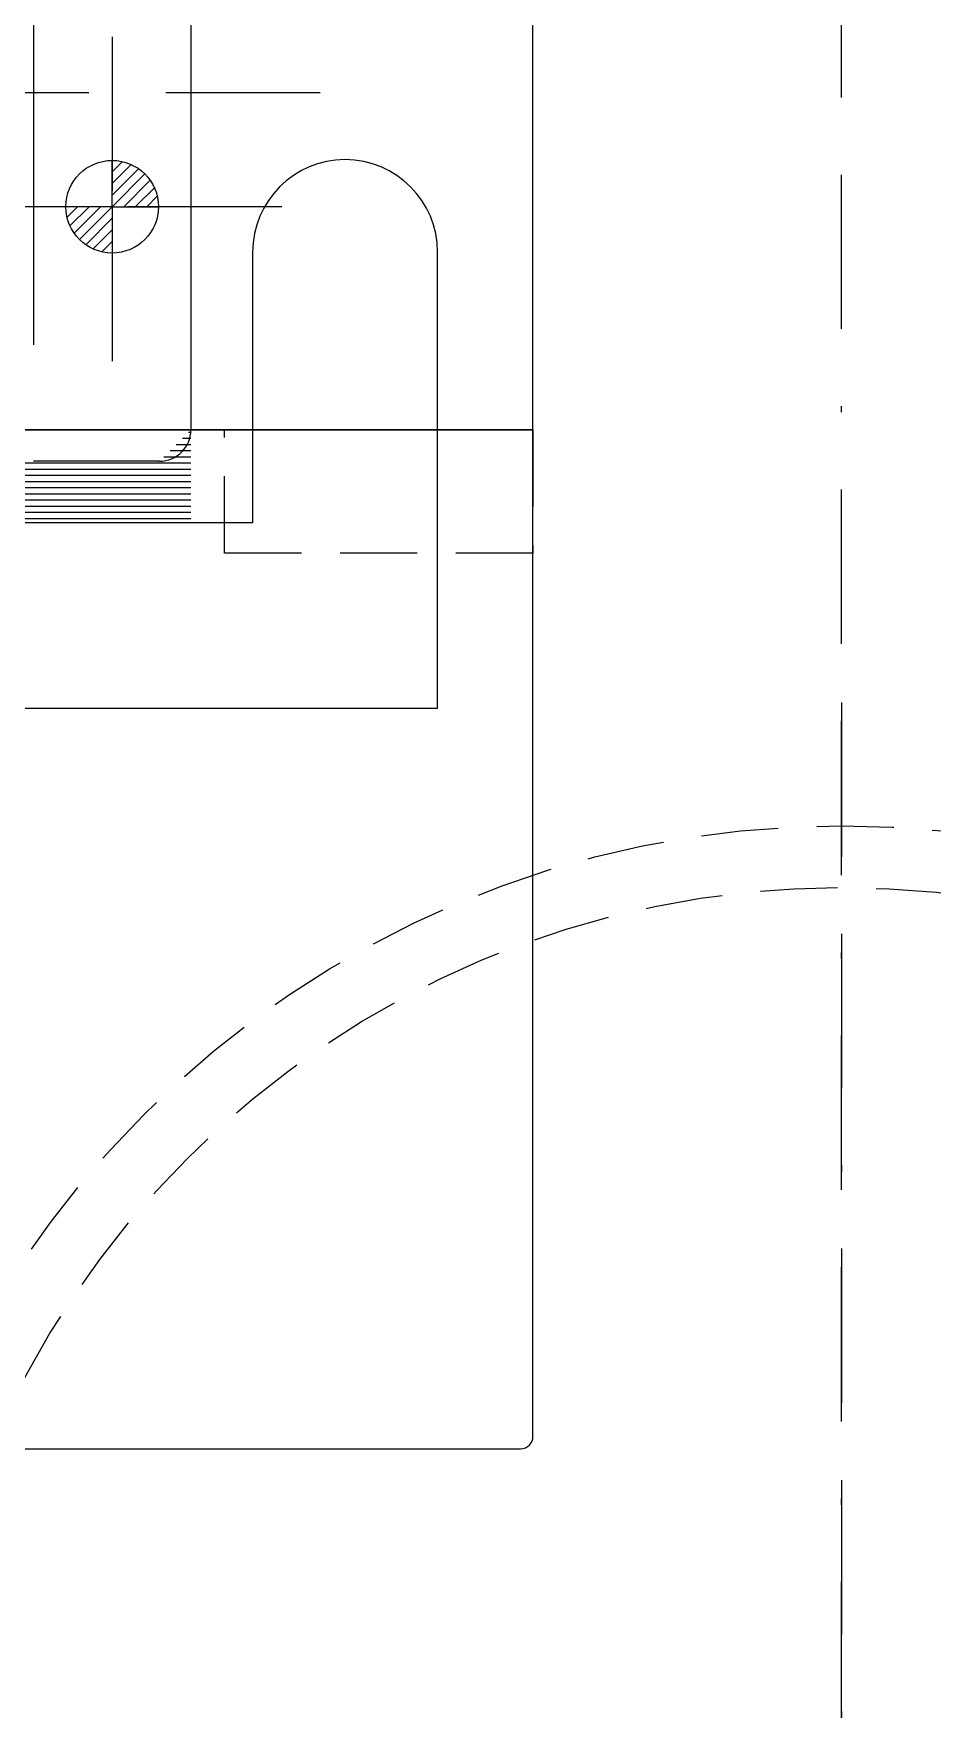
# Model space of a CAD drawing. Extents: x -430 to 437, y -440 to 538.
# Drawn here: x 203.24 to 217.81, y -301.92 to -274.76 of the extents above; entities that cross this region are included whole.
import ezdxf

# ---------------------------------------------------------------- set-up
doc = ezdxf.new("R2010")
doc.units = 0
doc.linetypes.add('BORDER', pattern=[8.75, 2.5, -1.25, 2.5, -1.25, 0, -1.25])
doc.linetypes.add('HIDDEN', pattern=[1.875, 1.25, -0.625])
doc.layers.add('1', color=7, linetype='CONTINUOUS')
doc.layers.add('100', color=7, linetype='CONTINUOUS')

msp = doc.modelspace()

# ---------------------------------------------------------------- linework, layer by layer
at = {"layer": '1', "color": 141, "linetype": 'BORDER'}
for p, q in [((216.3318, -394.6018), (216.3318, 13.3982)), ((216.3318, -394.6018), (216.3318, 13.3982)), ((204.5118, -274.8204), (204.5118, -277.5704)), ((207.8818, -275.7278), (182.7818, -275.7278)), ((204.5118, -277.5704), (201.7618, -277.5704)), ((207.2618, -277.5704), (204.5118, -277.5704)), ((204.5118, -277.5704), (204.5118, -280.3204)), ((216.3318, -285.6018), (216.3318, -303.6018))]:
    msp.add_line(p, q, dxfattribs=at)
at = {"layer": '1', "color": 7, "linetype": 'CONTINUOUS'}
for p, q in [((205.7868, -272.1926), (205.7868, -281.1848)), ((203.2368, -273.6878), (203.2368, -279.8078)), ((205.2768, -281.6948), (203.2368, -281.6948))]:
    msp.add_line(p, q, dxfattribs=at)
at = {"layer": '1', "color": 121, "linetype": 'CONTINUOUS'}
for p, q in [((211.3318, -281.1848), (211.3318, -274.1978)), ((179.3318, -281.1848), (211.3318, -281.1848))]:
    msp.add_line(p, q, dxfattribs=at)
at = {"layer": '1', "color": 30, "linetype": 'CONTINUOUS'}
for p, q in [((204.5118, -277.5704), (204.5118, -276.8204)), ((204.6802, -276.8395), (204.5118, -277.0079)), ((204.8204, -276.8868), (204.5118, -277.1954)), ((204.9401, -276.9547), (204.5118, -277.3829)), ((205.0422, -277.0401), (204.5118, -277.5704)), ((205.1276, -277.1422), (204.6993, -277.5704)), ((205.1954, -277.2618), (204.8868, -277.5704)), ((205.2427, -277.402), (205.0743, -277.5704)), ((204.5118, -277.5704), (203.7618, -277.5704)), ((203.781, -277.7388), (203.9493, -277.5704)), ((203.8282, -277.879), (204.1368, -277.5704)), ((203.8961, -277.9986), (204.3243, -277.5704)), ((203.9815, -278.1007), (204.5118, -277.5704)), ((204.0836, -278.1861), (204.5118, -277.7579)), ((204.5118, -277.5704), (205.2618, -277.5704)), ((204.5118, -277.5704), (204.5118, -278.3204)), ((204.2032, -278.254), (204.5118, -277.9454)), ((204.3435, -278.3013), (204.5118, -278.1329))]:
    msp.add_line(p, q, dxfattribs=at)
at = {"layer": '1', "color": 254, "linetype": 'CONTINUOUS'}
for p, q in [((206.7868, -278.3078), (206.7868, -282.6948)), ((209.7868, -285.6948), (209.7868, -278.3078)), ((206.7868, -282.6948), (195.3318, -282.6948)), ((195.3318, -285.6948), (209.7868, -285.6948))]:
    msp.add_line(p, q, dxfattribs=at)
at = {"layer": '1', "color": 213, "linetype": 'CONTINUOUS'}
for p, q in [((211.3318, -281.1848), (179.3318, -281.1848)), ((211.3318, -297.4948), (211.3318, -281.1848)), ((179.5318, -297.6948), (211.1318, -297.6948))]:
    msp.add_line(p, q, dxfattribs=at)
at = {"layer": '1', "color": 121, "linetype": 'HIDDEN'}
for p, q in [((206.3318, -283.1848), (206.3318, -281.1848)), ((211.3318, -281.1848), (211.3318, -283.1848)), ((211.3318, -283.1848), (206.3318, -283.1848))]:
    msp.add_line(p, q, dxfattribs=at)
at = {"layer": '1', "color": 30, "linetype": 'CONTINUOUS'}
msp.add_circle((204.5118, -277.5704), 0.75, dxfattribs=at)
at = {"layer": '1', "color": 7, "linetype": 'HIDDEN'}
for radius in [16, 15]:
    msp.add_circle((216.3318, -303.6018), radius, dxfattribs=at)
at = {"layer": '1', "color": 254, "linetype": 'CONTINUOUS'}
msp.add_arc((208.2868, -278.3078), 1.5, 0, 180, dxfattribs=at)
at = {"layer": '1', "color": 7, "linetype": 'CONTINUOUS'}
msp.add_arc((205.2768, -281.1848), 0.51, 270, 0, dxfattribs=at)
at = {"layer": '1', "color": 213, "linetype": 'CONTINUOUS'}
msp.add_arc((211.1318, -297.4948), 0.2, 270, 0, dxfattribs=at)
at = {"layer": '100', "color": 213, "linetype": 'CONTINUOUS'}
for p, q in [((205.6496, -281.3221), (205.7868, -281.3221)), ((205.7496, -281.2221), (205.7868, -281.2221)), ((205.4496, -281.5221), (205.7868, -281.5221)), ((205.5496, -281.4221), (205.7868, -281.4221)), ((184.8768, -281.7221), (205.7868, -281.7221)), ((184.8768, -281.8221), (205.7868, -281.8221)), ((205.3496, -281.6221), (205.7868, -281.6221)), ((184.8768, -281.9221), (205.7868, -281.9221)), ((184.8768, -282.0221), (205.7868, -282.0221)), ((184.8768, -282.1221), (205.7868, -282.1221)), ((184.8768, -282.2221), (205.7868, -282.2221)), ((184.8768, -282.3221), (205.7868, -282.3221)), ((184.8768, -282.4221), (205.7868, -282.4221)), ((184.8768, -282.5221), (205.7868, -282.5221)), ((184.8768, -282.6221), (205.7868, -282.6221))]:
    msp.add_line(p, q, dxfattribs=at)

doc.saveas('drawing.dxf')
